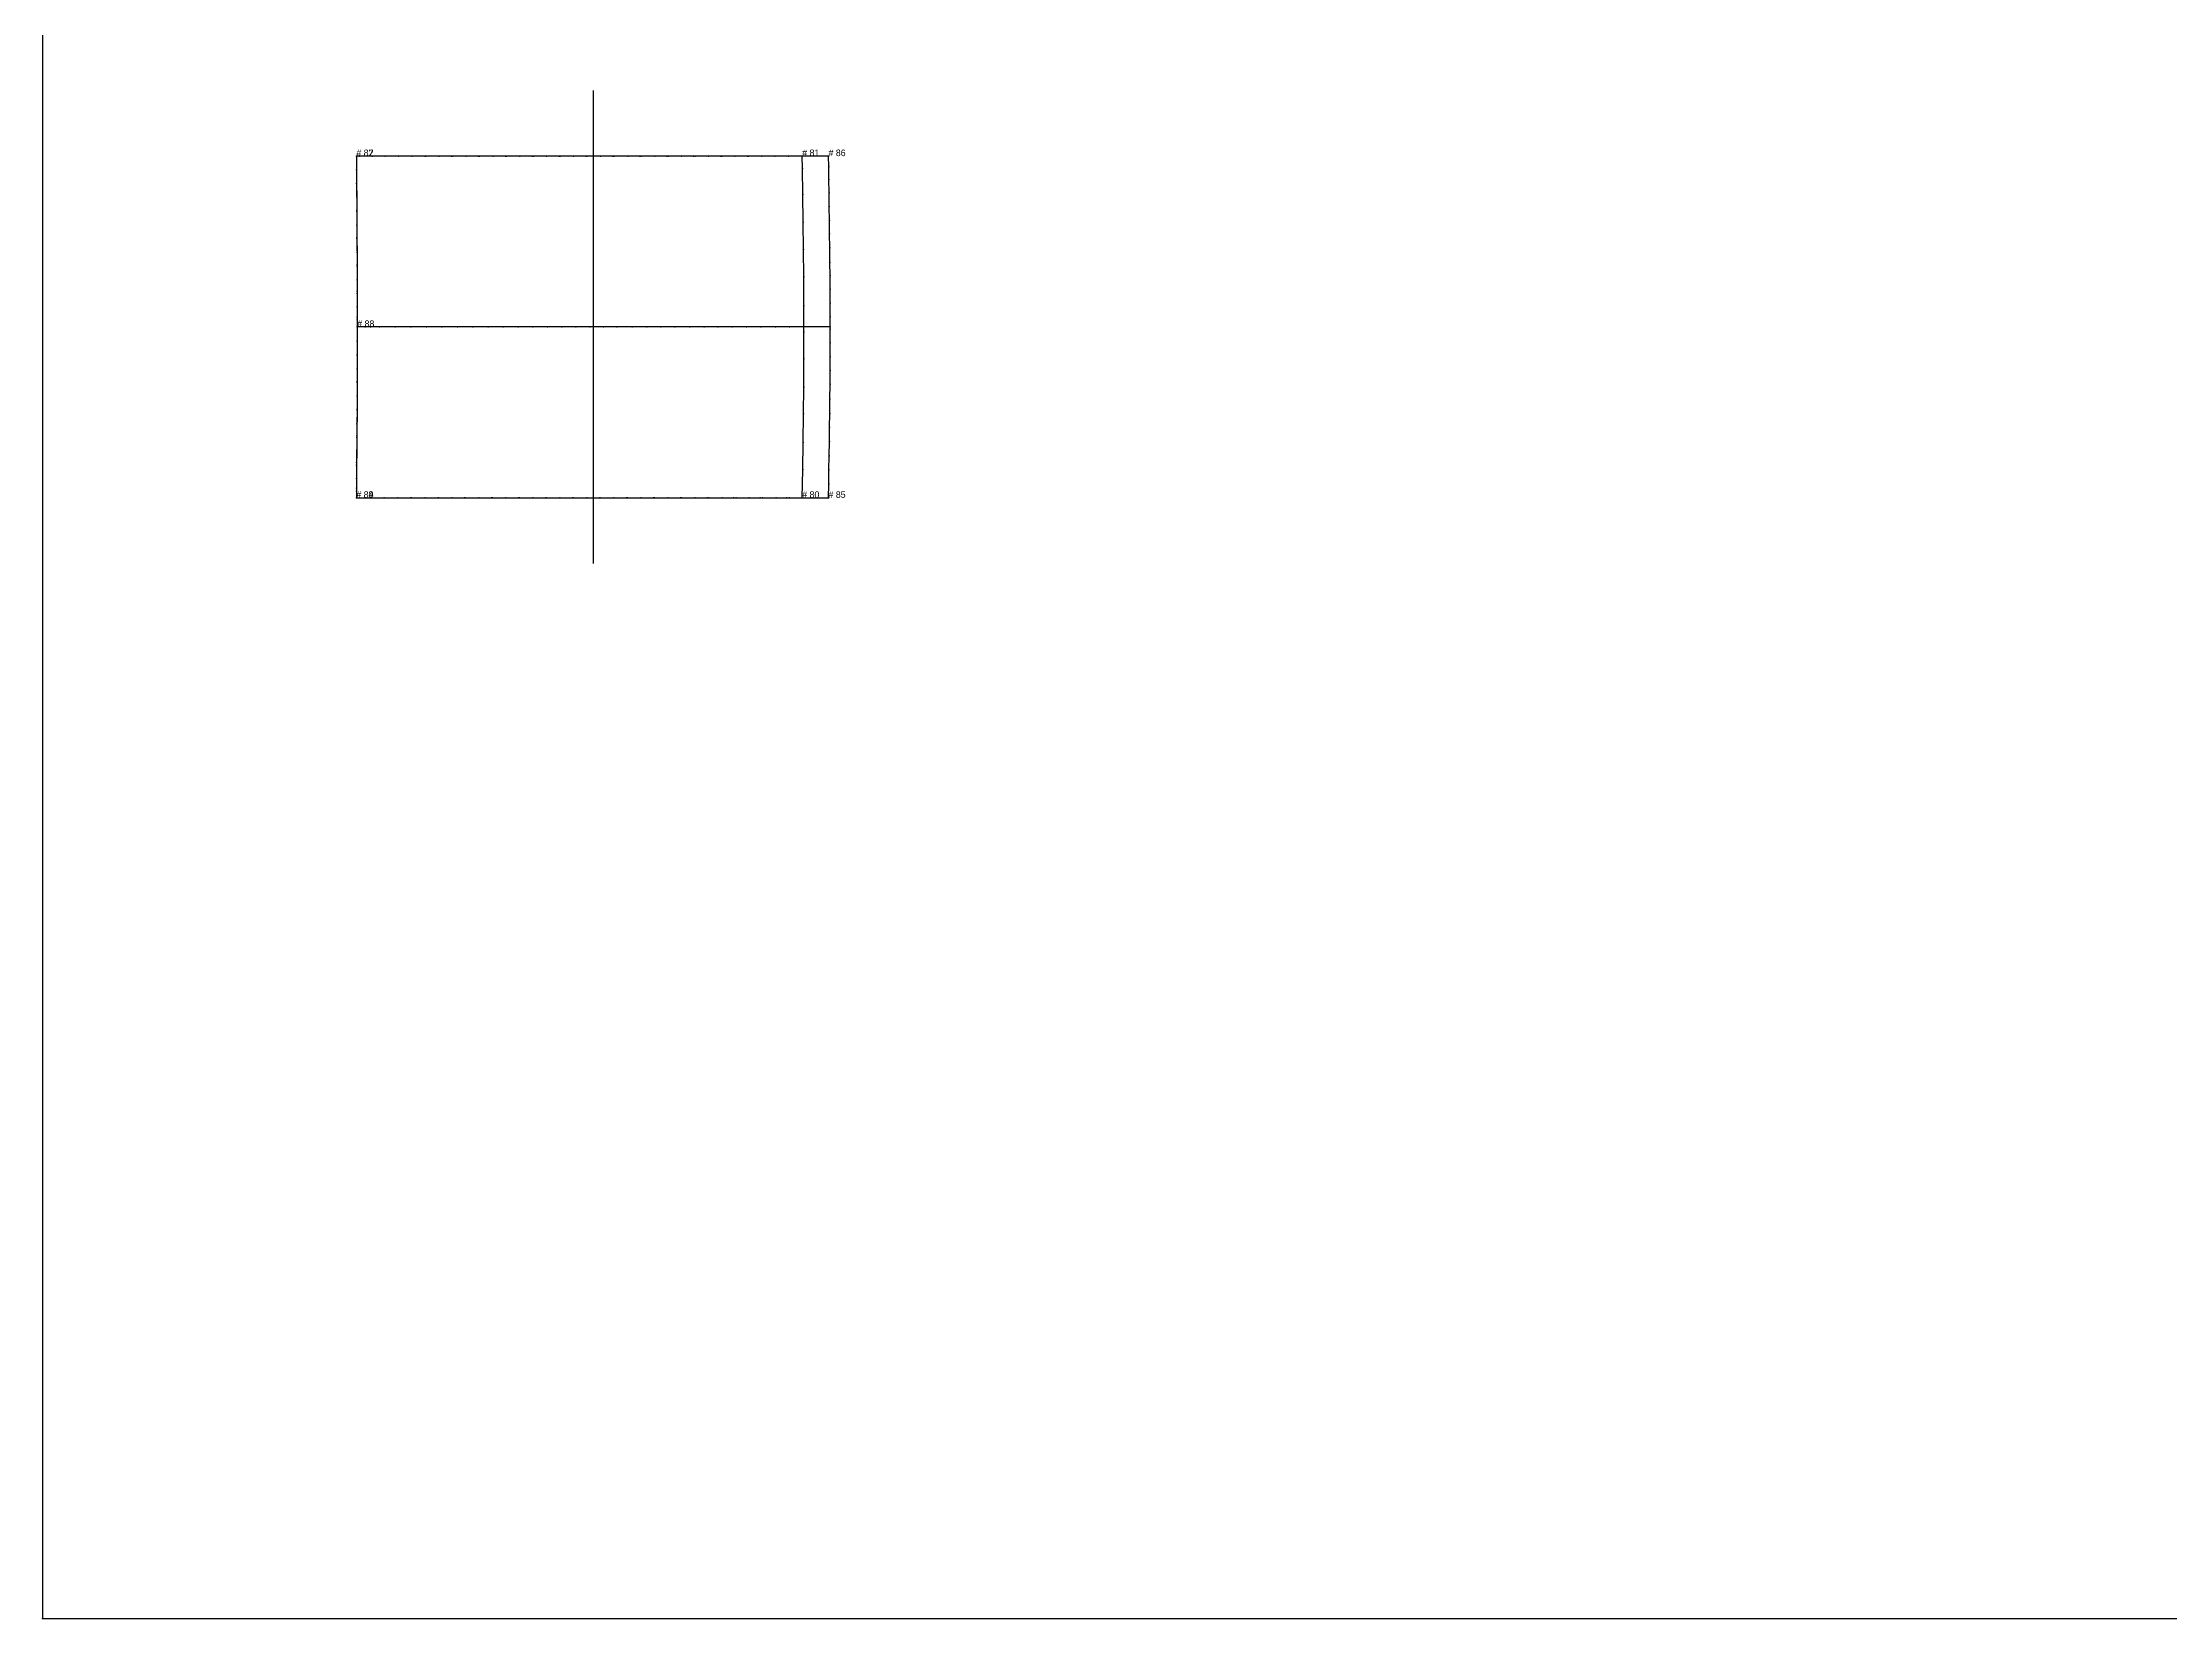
# Model space of a CAD drawing. Extents: x -115 to 188, y 0 to 491.
# Drawn here: x -115.1 to -34.2, y 193.9 to 253.9 of the extents above; entities that cross this region are included whole.
import ezdxf

# ---------------------------------------------------------------- set-up
doc = ezdxf.new("R2010")
doc.units = 0

# ---------------------------------------------------------------- blocks, each defined once
blk = doc.blocks.new('BoundingBox_49')
at = {"layer": '1'}
blk.add_lwpolyline([(-115.079544, 193.916321), (182.032059, 193.916321), (182.032059, 491.027893), (-115.079544, 491.027893)], close=True, dxfattribs=at)
at = {"layer": '2'}
blk.add_point((-115.079544, 193.916321), dxfattribs=at)
blk = doc.blocks.new('M2-youxiukou_M')
at = {"layer": '1'}
blk.add_lwpolyline([(-85.181465, 236.554932), (-85.171745, 237.080795), (-85.16275, 237.61908), (-85.154655, 238.149445), (-85.146965, 238.70224), (-85.140099, 239.249313), (-85.134262, 239.769348), (-85.128891, 240.316162), (-85.124168, 240.884995), (-85.120728, 241.397064), (-85.11805, 241.919144), (-85.116295, 242.448059), (-85.115562, 242.980621), (-85.115845, 243.437592), (-85.11718, 243.968475), (-85.119476, 244.493881), (-85.122604, 245.01062), (-85.126434, 245.515518), (-85.131508, 246.073944), (-85.137138, 246.607956), (-85.143127, 247.112793), (-85.150055, 247.639954), (-85.157669, 248.167084), (-85.165512, 248.664902), (-85.173904, 249.155273), (-85.181465, 249.558716), (-86.700256, 249.558853), (-87.217049, 249.558823), (-87.722031, 249.558792), (-88.229385, 249.558762), (-88.741859, 249.558716), (-89.243309, 249.558685), (-89.747353, 249.558655), (-90.258865, 249.558624), (-90.770378, 249.558594), (-91.281891, 249.558563), (-91.793404, 249.558533), (-92.304924, 249.558502), (-92.816444, 249.558472), (-93.348022, 249.558441), (-93.859558, 249.558411), (-94.371101, 249.55838), (-94.882645, 249.55835), (-95.394196, 249.558319), (-95.905731, 249.558289), (-96.405983, 249.558273), (-96.917519, 249.558243), (-97.429047, 249.558212), (-97.940567, 249.558167), (-98.452087, 249.558136), (-98.963615, 249.558105), (-99.475136, 249.558075), (-99.993622, 249.558044), (-100.498474, 249.558014), (-101.017052, 249.557983), (-101.533157, 249.557953), (-102.049995, 249.557922), (-102.546402, 249.557877), (-103.03698, 249.557846), (-103.141914, 249.557846), (-103.137123, 249.030884), (-103.132744, 248.511398), (-103.12854, 247.974823), (-103.124748, 247.449707), (-103.121368, 246.931503), (-103.118492, 246.427948), (-103.115936, 245.896744), (-103.113861, 245.37738), (-103.112129, 244.84758), (-103.110756, 244.328918), (-103.109711, 243.824371), (-103.108963, 243.323792), (-103.108711, 243.057968), (-103.109291, 242.51796), (-103.110199, 241.999069), (-103.111458, 241.464478), (-103.113022, 240.941406), (-103.114929, 240.424759), (-103.11731, 239.894165), (-103.120163, 239.370728), (-103.123428, 238.850632), (-103.127144, 238.320084), (-103.131111, 237.801346), (-103.135254, 237.298401), (-103.13961, 236.804428), (-103.141914, 236.55809), (-102.609436, 236.557983), (-102.080742, 236.557892), (-101.565552, 236.5578), (-101.049408, 236.557693), (-100.529648, 236.557602), (-100.022827, 236.55751), (-99.511726, 236.557419), (-98.997467, 236.557327), (-98.483192, 236.557236), (-97.968925, 236.557144), (-97.454659, 236.557053), (-96.940399, 236.556976), (-96.426132, 236.556885), (-95.920639, 236.556793), (-95.406387, 236.556717), (-94.892136, 236.556625), (-94.377884, 236.556534), (-93.86364, 236.556442), (-93.349388, 236.556351), (-92.830185, 236.556259), (-92.315933, 236.556168), (-91.801682, 236.556076), (-91.28743, 236.555984), (-90.773178, 236.555893), (-90.258919, 236.555801), (-89.73896, 236.55571), (-89.228355, 236.555618), (-88.698975, 236.555527), (-88.193253, 236.555435), (-87.695007, 236.555359), (-87.178185, 236.555267), (-86.679153, 236.555191)], close=True, dxfattribs=at)
at = {"layer": '2'}
for p in [(-103.141914, 249.557846), (-103.141914, 249.557846), (-86.181465, 249.558884), (-85.181465, 249.558716), (-103.108711, 243.057968), (-103.108711, 243.057968), (-103.108711, 243.057968), (-85.115608, 243.056946), (-103.141914, 236.55809), (-103.141914, 236.55809), (-86.181465, 236.555099), (-86.181465, 236.555099), (-85.181465, 236.554932)]:
    blk.add_point(p, dxfattribs=at)
at = {"layer": '3'}
for p in [(-103.03698, 249.557846), (-102.546402, 249.557877), (-102.546402, 249.557877), (-102.049995, 249.557922), (-101.542305, 249.557953), (-101.533157, 249.557953), (-101.017052, 249.557983), (-100.519234, 249.558014), (-100.498474, 249.558014), (-99.993622, 249.558044), (-99.517761, 249.558075), (-99.475136, 249.558075), (-98.963615, 249.558105), (-98.49472, 249.558136), (-98.452087, 249.558136), (-97.940567, 249.558167), (-97.471672, 249.558197), (-97.429047, 249.558212), (-96.917519, 249.558243), (-96.448616, 249.558258), (-96.405983, 249.558273), (-95.905731, 249.558289), (-95.426163, 249.558319), (-95.394196, 249.558319), (-94.882645, 249.55835), (-94.403076, 249.55838), (-94.371101, 249.55838), (-93.859558, 249.558411), (-93.379997, 249.558441), (-93.348022, 249.558441), (-92.816444, 249.558472), (-92.358208, 249.558502), (-92.304924, 249.558502), (-91.793404, 249.558533), (-91.335175, 249.558563), (-91.281891, 249.558563), (-90.770378, 249.558594), (-90.312149, 249.558624), (-90.258865, 249.558624), (-89.747353, 249.558655), (-89.27504, 249.558685), (-89.243309, 249.558685), (-88.741859, 249.558716), (-88.248955, 249.558746), (-88.229385, 249.558762), (-87.722031, 249.558792), (-87.217049, 249.558823), (-87.217049, 249.558823), (-86.700256, 249.558853), (-103.137123, 249.030884), (-103.132744, 248.511398), (-103.132744, 248.511398), (-86.172668, 249.085815), (-85.173904, 249.155273), (-85.165512, 248.664902), (-103.12854, 247.974823), (-86.156677, 248.100845), (-85.157669, 248.167084), (-85.150055, 247.639954), (-103.125084, 247.497879), (-103.124748, 247.449707), (-103.121368, 246.931503), (-86.142365, 247.05162), (-85.143127, 247.112793), (-103.118614, 246.45105), (-103.118492, 246.427948), (-86.130836, 246.005539), (-85.137138, 246.607956), (-85.131508, 246.073944), (-103.115936, 245.896744), (-103.114044, 245.42601), (-103.113861, 245.37738), (-85.126434, 245.515518), (-103.112129, 244.84758), (-103.110977, 244.421722), (-86.122276, 244.962036), (-85.122604, 245.01062), (-85.119476, 244.493881), (-103.110756, 244.328918), (-103.109711, 243.824371), (-86.116852, 243.867844), (-85.11718, 243.968475), (-103.1091, 243.433899), (-103.108963, 243.323792), (-102.804131, 243.057938), (-102.609711, 243.057938), (-102.262985, 243.057922), (-101.666008, 243.057877), (-101.070129, 243.057846), (-100.476044, 243.0578), (-99.88446, 243.05777), (-99.296059, 243.057724), (-98.711548, 243.057693), (-98.131622, 243.057648), (-97.556984, 243.057632), (-96.988312, 243.057571), (-96.426331, 243.057556), (-95.871704, 243.057526), (-95.32515, 243.05748), (-94.787361, 243.057449), (-94.259033, 243.057434), (-93.74086, 243.057404), (-93.233551, 243.057388), (-92.656326, 243.057327), (-92.095932, 243.057312), (-91.553467, 243.057281), (-91.03006, 243.057266), (-90.456596, 243.057236), (-89.911102, 243.05719), (-89.395233, 243.057159), (-88.852325, 243.057144), (-88.298378, 243.057114), (-87.752663, 243.057083), (-87.199371, 243.057037), (-86.66468, 243.057022), (-86.115631, 242.853836), (-86.115547, 243.056992), (-85.115845, 243.437592), (-85.115562, 242.980621), (-103.110222, 241.989319), (-103.110199, 241.999069), (-103.109291, 242.51796), (-85.11805, 241.919144), (-85.116295, 242.448059), (-103.111458, 241.464478), (-86.118378, 241.844238), (-85.120728, 241.397064), (-103.114929, 240.424759), (-103.113022, 240.941406), (-103.1129, 240.977432), (-86.125092, 240.765076), (-85.128891, 240.316162), (-85.124168, 240.884995), (-103.11731, 239.894165), (-103.117126, 239.932236), (-86.134499, 239.747284), (-85.134262, 239.769348), (-103.123428, 238.850632), (-103.123024, 238.911545), (-103.120163, 239.370728), (-85.146965, 238.70224), (-85.140099, 239.249313), (-103.130295, 237.904526), (-103.127144, 238.320084), (-86.147484, 238.663666), (-85.154655, 238.149445), (-103.135254, 237.298401), (-103.131111, 237.801346), (-86.162521, 237.634018), (-85.171745, 237.080795), (-85.16275, 237.61908), (-103.13961, 236.804428), (-103.13858, 236.918335), (-102.609436, 236.557983), (-102.080742, 236.557892), (-102.080742, 236.557892), (-101.565552, 236.5578), (-101.069229, 236.557709), (-101.049408, 236.557693), (-100.529648, 236.557602), (-100.033485, 236.55751), (-100.022827, 236.55751), (-99.511726, 236.557419), (-99.029602, 236.557327), (-98.997467, 236.557327), (-98.483192, 236.557236), (-98.001068, 236.557159), (-97.968925, 236.557144), (-97.454659, 236.557053), (-96.972534, 236.556976), (-96.940399, 236.556976), (-96.426132, 236.556885), (-95.931351, 236.556793), (-95.920639, 236.556793), (-95.406387, 236.556717), (-94.902847, 236.556625), (-94.892136, 236.556625), (-94.377884, 236.556534), (-93.874352, 236.556442), (-93.86364, 236.556442), (-93.349388, 236.556351), (-92.862328, 236.556274), (-92.830185, 236.556259), (-92.315933, 236.556168), (-91.833824, 236.556091), (-91.801682, 236.556076), (-91.28743, 236.555984), (-90.805313, 236.555893), (-90.773178, 236.555893), (-90.258919, 236.555801), (-89.803192, 236.555725), (-89.73896, 236.55571), (-89.228355, 236.555618), (-88.79097, 236.555542), (-88.698975, 236.555527), (-88.193253, 236.555435), (-87.783844, 236.555374), (-87.695007, 236.555359), (-87.178185, 236.555267), (-86.773521, 236.555206), (-86.679153, 236.555191)]:
    blk.add_point(p, dxfattribs=at)
at = {"layer": '7'}
blk.add_line((-94.128738, 252.05687), (-94.128738, 234.05687), dxfattribs=at)
at = {"layer": '8'}
blk.add_lwpolyline([(-86.181465, 236.555099), (-86.162521, 237.634018), (-86.147484, 238.663666), (-86.134499, 239.747284), (-86.125092, 240.765076), (-86.118378, 241.844238), (-86.115631, 242.853836), (-86.116852, 243.867844), (-86.122276, 244.962036), (-86.130836, 246.005539), (-86.142365, 247.05162), (-86.156677, 248.100845), (-86.172668, 249.085815), (-86.181465, 249.558884), (-87.217049, 249.558823), (-88.248955, 249.558746), (-89.27504, 249.558685), (-90.312149, 249.558624), (-91.335175, 249.558563), (-92.358208, 249.558502), (-93.379997, 249.558441), (-94.403076, 249.55838), (-95.426163, 249.558319), (-96.448616, 249.558258), (-97.471672, 249.558197), (-98.49472, 249.558136), (-99.517761, 249.558075), (-100.519234, 249.558014), (-101.542305, 249.557953), (-102.546402, 249.557877), (-103.141914, 249.557846), (-103.132744, 248.511398), (-103.125084, 247.497879), (-103.118614, 246.45105), (-103.114044, 245.42601), (-103.110977, 244.421722), (-103.1091, 243.433899), (-103.108711, 243.057968), (-103.110222, 241.989319), (-103.1129, 240.977432), (-103.117126, 239.932236), (-103.123024, 238.911545), (-103.130295, 237.904526), (-103.13858, 236.918335), (-103.141914, 236.55809), (-102.080742, 236.557892), (-101.069229, 236.557709), (-100.033485, 236.55751), (-99.029602, 236.557327), (-98.001068, 236.557159), (-96.972534, 236.556976), (-95.931351, 236.556793), (-94.902847, 236.556625), (-93.874352, 236.556442), (-92.862328, 236.556274), (-91.833824, 236.556091), (-90.805313, 236.555893), (-89.803192, 236.555725), (-88.79097, 236.555542), (-87.783844, 236.555374), (-86.773521, 236.555206), (-86.181465, 236.555099)], close=True, dxfattribs=at)
blk.add_lwpolyline([(-85.115608, 243.056946), (-86.115547, 243.056992), (-86.66468, 243.057022), (-87.199371, 243.057037), (-87.752663, 243.057083), (-88.298378, 243.057114), (-88.852325, 243.057144), (-89.395233, 243.057159), (-89.911102, 243.05719), (-90.456596, 243.057236), (-91.03006, 243.057266), (-91.553467, 243.057281), (-92.095932, 243.057312), (-92.656326, 243.057327), (-93.233551, 243.057388), (-93.74086, 243.057404), (-94.259033, 243.057434), (-94.787361, 243.057449), (-95.32515, 243.05748), (-95.871704, 243.057526), (-96.426331, 243.057556), (-96.988312, 243.057571), (-97.556984, 243.057632), (-98.131622, 243.057648), (-98.711548, 243.057693), (-99.296059, 243.057724), (-99.88446, 243.05777), (-100.476044, 243.0578), (-101.070129, 243.057846), (-101.666008, 243.057877), (-102.262985, 243.057922), (-102.609711, 243.057938), (-102.804131, 243.057938), (-103.108711, 243.057968)], dxfattribs=at)
at = {"layer": '1'}
for s, p in [('# 87', (-103.141914, 249.557846)), ('# 86', (-85.181465, 249.558716)), ('# 88', (-103.108711, 243.057968)), ('# 89', (-103.141914, 236.55809)), ('# 85', (-85.181465, 236.554932))]:
    blk.add_text(s, height=0.25, dxfattribs=at).set_placement(p)
at = {"layer": '8'}
for s, p in [('# 82', (-103.141914, 249.557846)), ('# 81', (-86.181465, 249.558884)), ('# 83', (-103.108711, 243.057968)), ('# 84', (-103.141914, 236.55809)), ('# 80', (-86.181465, 236.555099)), ('# 80', (-86.181465, 236.555099))]:
    blk.add_text(s, height=0.25, dxfattribs=at).set_placement(p)

msp = doc.modelspace()

# ---------------------------------------------------------------- block references
at = {"layer": '1'}
for name in ['BoundingBox_49', 'M2-youxiukou_M']:
    msp.add_blockref(name, (0, 0), dxfattribs=at)

doc.saveas('drawing.dxf')
